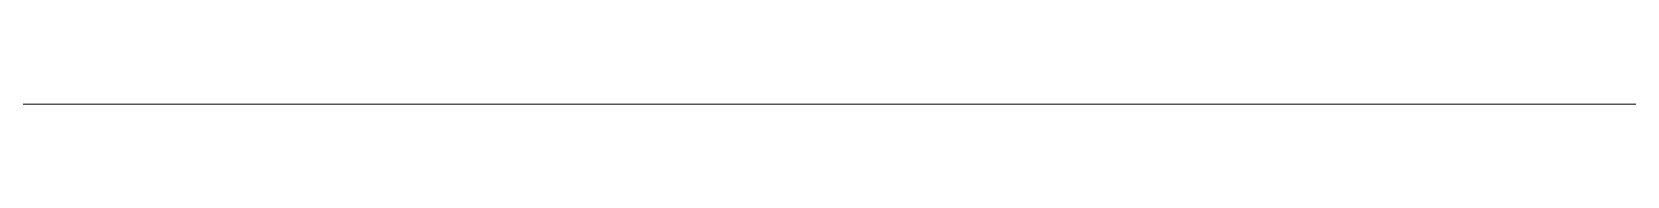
# Model space of a CAD drawing. Header units: metres. Extents: x 0 to 105485, y 0 to 425721.
# Drawn here: x 104933.104 to 104933.859, y 425453.23 to 425453.23 of the extents above; entities that cross this region are included whole.
import ezdxf

# ---------------------------------------------------------------- set-up
doc = ezdxf.new("R2010")
doc.units = ezdxf.units.M
doc.header["$MEASUREMENT"] = 0
doc.layers.add('B-XX-MO-ONDERZOEK_SONDERING-G', color=90, linetype='Continuous', lineweight=18)

msp = doc.modelspace()

# ---------------------------------------------------------------- linework, layer by layer
at = {"layer": 'B-XX-MO-ONDERZOEK_SONDERING-G', "color": 0, "true_color": 0x285cd6}
for points in [[(104933.89, 425453.23, 0.341), (104933.84, 425453.23, 0.321), (104933.815, 425453.23, 0.301), (104933.765, 425453.23, 0.281), (104933.765, 425453.23, 0.261), (104933.79, 425453.23, 0.241), (104933.815, 425453.23, 0.221), (104933.815, 425453.23, 0.201), (104933.815, 425453.23, 0.181), (104933.815, 425453.23, 0.161), (104933.815, 425453.23, 0.141), (104933.815, 425453.23, 0.121), (104933.74, 425453.23, 0.101), (104933.74, 425453.23, 0.081), (104932.765, 425453.23, 0.061)], [(104933.915, 425453.23, -31.278), (104933.815, 425453.23, -31.298), (104933.715, 425453.23, -31.318), (104933.615, 425453.23, -31.337), (104933.54, 425453.23, -31.357), (104933.465, 425453.23, -31.377), (104933.39, 425453.23, -31.396), (104933.315, 425453.23, -31.416), (104933.24, 425453.23, -31.436), (104933.165, 425453.23, -31.456), (104933.115, 425453.23, -31.475), (104933.04, 425453.23, -31.495)], [(104933.04, 425453.23, -31.554), (104933.115, 425453.23, -31.574), (104933.19, 425453.23, -31.593), (104933.265, 425453.23, -31.613), (104933.315, 425453.23, -31.633), (104933.34, 425453.23, -31.652), (104933.365, 425453.23, -31.672), (104933.39, 425453.23, -31.692), (104933.39, 425453.23, -31.711), (104933.365, 425453.23, -31.731), (104933.39, 425453.23, -31.751), (104933.415, 425453.23, -31.77), (104933.44, 425453.23, -31.79), (104933.465, 425453.23, -31.81), (104933.49, 425453.23, -31.829), (104933.465, 425453.23, -31.849), (104933.515, 425453.23, -31.869), (104933.54, 425453.23, -31.888), (104933.565, 425453.23, -31.908), (104933.59, 425453.23, -31.928), (104933.665, 425453.23, -31.947), (104933.715, 425453.23, -31.967), (104933.815, 425453.23, -31.987), (104933.865, 425453.23, -32.006)], [(104933.065, 425453.23, -0.019), (104933.415, 425453.23, -0.039), (104933.79, 425453.23, -0.059), (104933.99, 425453.23, -0.079)], [(104933.09, 425453.23, 3.401), (104933.64, 425453.23, 3.381), (104934.015, 425453.23, 3.361)], [(104933.89, 425453.23, -8.012), (104933.815, 425453.23, -8.032), (104933.765, 425453.23, -8.052), (104933.765, 425453.23, -8.072), (104933.74, 425453.23, -8.092), (104933.74, 425453.23, -8.112), (104933.74, 425453.23, -8.132), (104933.74, 425453.23, -8.152), (104933.74, 425453.23, -8.172), (104933.69, 425453.23, -8.192), (104933.64, 425453.23, -8.212), (104933.565, 425453.23, -8.232), (104933.565, 425453.23, -8.252), (104933.565, 425453.23, -8.272), (104933.54, 425453.23, -8.292), (104933.54, 425453.23, -8.312), (104933.515, 425453.23, -8.331), (104933.515, 425453.23, -8.351), (104933.54, 425453.23, -8.371), (104933.59, 425453.23, -8.391), (104933.64, 425453.23, -8.411), (104933.69, 425453.23, -8.431), (104933.59, 425453.23, -8.451), (104933.49, 425453.23, -8.471), (104933.49, 425453.23, -8.491), (104933.44, 425453.23, -8.511), (104933.39, 425453.23, -8.531), (104933.34, 425453.23, -8.551), (104933.315, 425453.23, -8.571), (104933.365, 425453.23, -8.591), (104933.465, 425453.23, -8.611), (104933.515, 425453.23, -8.631), (104933.54, 425453.23, -8.651), (104933.59, 425453.23, -8.67), (104933.64, 425453.23, -8.69), (104933.665, 425453.23, -8.71), (104933.64, 425453.23, -8.73), (104933.615, 425453.23, -8.75), (104933.54, 425453.23, -8.77), (104933.465, 425453.23, -8.79), (104933.44, 425453.23, -8.81), (104933.44, 425453.23, -8.83), (104933.465, 425453.23, -8.85), (104933.49, 425453.23, -8.87), (104933.515, 425453.23, -8.89), (104933.54, 425453.23, -8.91), (104933.59, 425453.23, -8.93), (104933.665, 425453.23, -8.95), (104933.69, 425453.23, -8.97), (104933.715, 425453.23, -8.989), (104933.765, 425453.23, -9.009), (104933.815, 425453.23, -9.029), (104933.84, 425453.23, -9.049), (104933.865, 425453.23, -9.069)], [(104933.865, 425453.23, -11.738), (104933.815, 425453.23, -11.757), (104933.765, 425453.23, -11.777), (104933.74, 425453.23, -11.797), (104933.69, 425453.23, -11.817), (104933.615, 425453.23, -11.837), (104933.59, 425453.23, -11.857), (104933.54, 425453.23, -11.877), (104933.515, 425453.23, -11.897), (104933.415, 425453.23, -11.917), (104933.34, 425453.23, -11.936), (104933.315, 425453.23, -11.956), (104933.315, 425453.23, -11.976), (104933.365, 425453.23, -11.996), (104933.315, 425453.23, -12.016), (104933.315, 425453.23, -12.036), (104933.365, 425453.23, -12.056), (104933.415, 425453.23, -12.076), (104933.515, 425453.23, -12.096), (104933.49, 425453.23, -12.115), (104933.49, 425453.23, -12.135), (104933.515, 425453.23, -12.155), (104933.565, 425453.23, -12.175), (104933.64, 425453.23, -12.195), (104933.69, 425453.23, -12.215), (104933.69, 425453.23, -12.235), (104933.715, 425453.23, -12.255), (104933.69, 425453.23, -12.274), (104933.69, 425453.23, -12.294), (104933.665, 425453.23, -12.314), (104933.59, 425453.23, -12.334), (104933.59, 425453.23, -12.354), (104933.64, 425453.23, -12.374), (104933.64, 425453.23, -12.394), (104933.715, 425453.23, -12.414), (104933.79, 425453.23, -12.433), (104933.865, 425453.23, -12.453)], [(104933.965, 425453.23, -7.753), (104933.815, 425453.23, -7.773), (104933.69, 425453.23, -7.793), (104933.565, 425453.23, -7.813), (104933.465, 425453.23, -7.833), (104933.44, 425453.23, -7.853), (104933.49, 425453.23, -7.873), (104933.715, 425453.23, -7.893), (104933.74, 425453.23, -7.913), (104933.84, 425453.23, -7.933), (104933.89, 425453.23, -7.953)], [(104933.99, 425453.23, 2.101), (104933.765, 425453.23, 2.081), (104933.64, 425453.23, 2.061), (104934.015, 425453.23, 2.041)], [(104933.865, 425453.23, -22.444), (104933.765, 425453.23, -22.464), (104933.69, 425453.23, -22.484), (104933.64, 425453.23, -22.504), (104933.715, 425453.23, -22.523), (104933.84, 425453.23, -22.543), (104934.015, 425453.23, -22.563)], [(104933.89, 425453.23, -0.539), (104933.84, 425453.23, -0.559), (104933.79, 425453.23, -0.579), (104933.69, 425453.23, -0.599), (104933.965, 425453.23, -0.619)], [(104933.965, 425453.23, -1.139), (104933.84, 425453.23, -1.159), (104933.815, 425453.23, -1.179), (104933.79, 425453.23, -1.199), (104933.765, 425453.23, -1.219), (104933.715, 425453.23, -1.239), (104933.69, 425453.23, -1.259), (104933.715, 425453.23, -1.279), (104933.74, 425453.23, -1.299), (104933.74, 425453.23, -1.319), (104933.84, 425453.23, -1.339), (104933.84, 425453.23, -1.359), (104933.84, 425453.23, -1.379), (104933.84, 425453.23, -1.399), (104933.74, 425453.23, -1.419), (104933.69, 425453.23, -1.439), (104933.765, 425453.23, -1.459), (104933.84, 425453.23, -1.479), (104933.89, 425453.23, -1.499)], [(104933.94, 425453.23, 2.341), (104933.765, 425453.23, 2.321), (104933.94, 425453.23, 2.301)], [(104933.89, 425453.23, 0.781), (104933.765, 425453.23, 0.761), (104933.84, 425453.23, 0.741), (104933.915, 425453.23, 0.721)], [(104933.965, 425453.23, -0.759), (104933.765, 425453.23, -0.779), (104933.865, 425453.23, -0.799)], [(104933.865, 425453.23, -28.935), (104933.815, 425453.23, -28.954), (104933.79, 425453.23, -28.974), (104933.815, 425453.23, -28.994), (104933.84, 425453.23, -29.013), (104933.99, 425453.23, -29.033)], [(104933.89, 425453.23, -0.979), (104933.815, 425453.23, -0.999), (104933.99, 425453.23, -1.019)], [(104933.94, 425453.23, 1.301), (104933.84, 425453.23, 1.281), (104934.065, 425453.23, 1.261)], [(104933.965, 425453.23, -29.368), (104933.84, 425453.23, -29.388), (104933.89, 425453.23, -29.408)]]:
    msp.add_polyline3d(points, dxfattribs=at)

doc.saveas('drawing.dxf')
